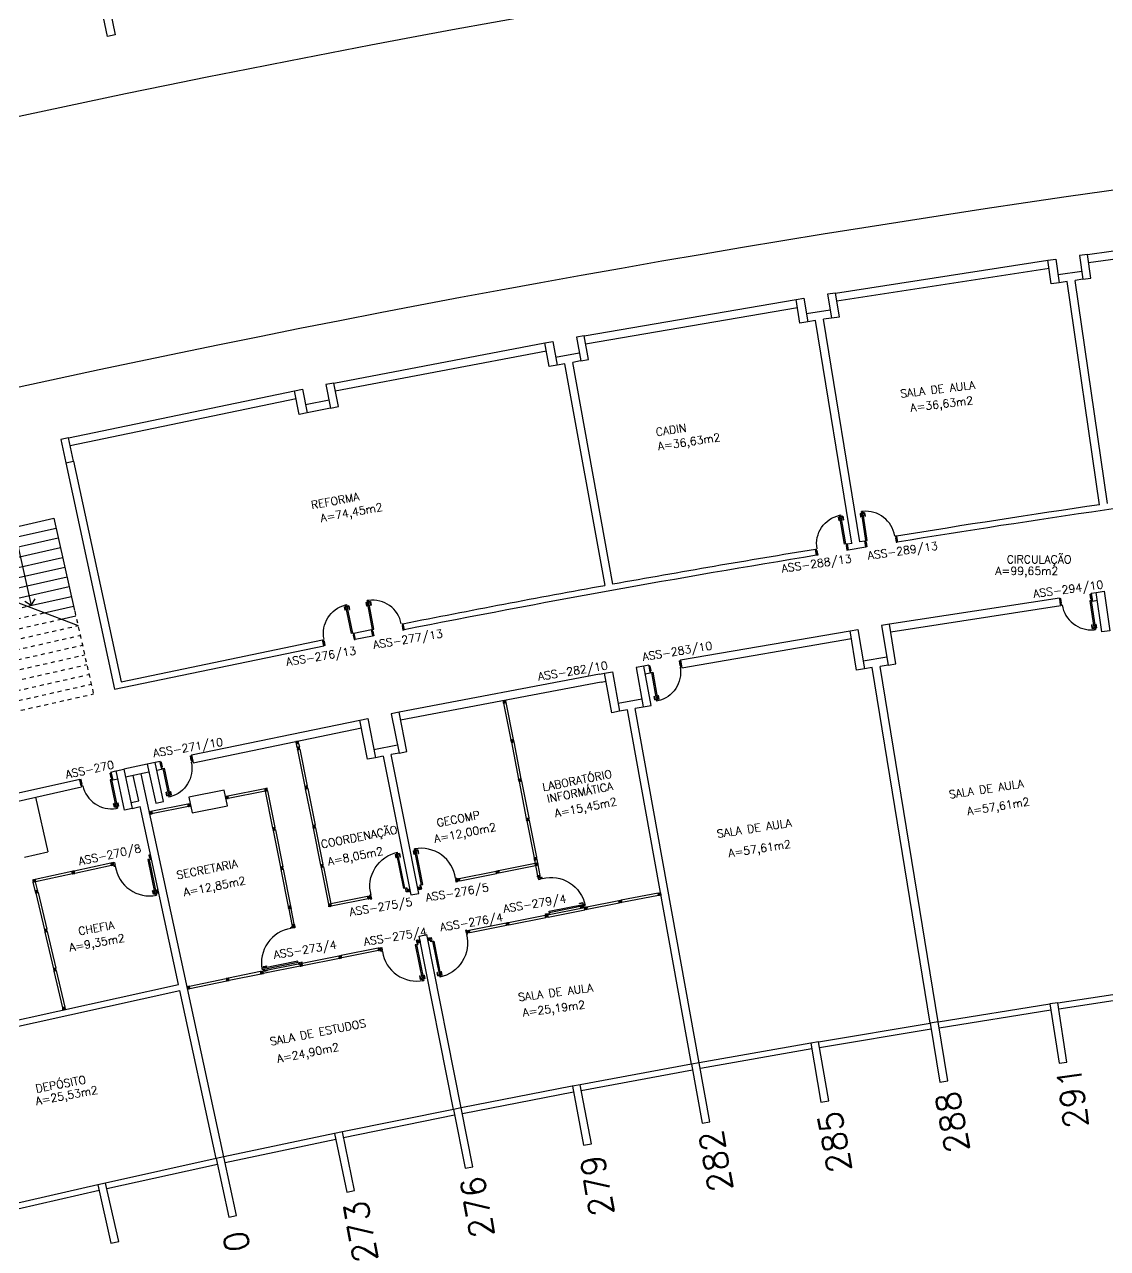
# Model space of a CAD drawing. Extents: x -152 to 150, y 325 to 437.
# Drawn here: x -79.6 to -52.52, y 346.06 to 376.66 of the extents above; entities that cross this region are included whole.
import ezdxf
from ezdxf.enums import TextEntityAlignment as Align

# ---------------------------------------------------------------- set-up
doc = ezdxf.new("R2010")
doc.units = 0
doc.header["$LTSCALE"] = 0.01
doc.header["$MEASUREMENT"] = 0
doc.header["$PDMODE"] = 98
doc.linetypes.add('HIDDEN2', pattern=[0.1875, 0.125, -0.0625])
doc.layers.get('0').update_dxf_attribs({"linetype": 'CONTINUOUS'})
doc.layers.get('DEFPOINTS').update_dxf_attribs({"linetype": 'CONTINUOUS'})
for name, color, linetype in [('ALV', 2, 'CONTINUOUS'), ('AREA', 2, 'CONTINUOUS'), ('BANC', 2, 'CONTINUOUS'), ('CARIMBO', 7, 'CONTINUOUS'), ('DIV', 2, 'CONTINUOUS'), ('ESC', 1, 'CONTINUOUS'), ('ESQ', 1, 'CONTINUOUS'), ('ESTR', 3, 'CONTINUOUS'), ('NOPILAR1', 2, 'CONTINUOUS'), ('PISO', 1, 'CONTINUOUS'), ('TEXTO', 2, 'CONTINUOUS'), ('TEXTO-CENTRO-CUSTO', 2, 'CONTINUOUS'), ('TEXTO-ENDEREÇO', 2, 'CONTINUOUS')]:
    doc.layers.add(name, color=color, linetype=linetype)
doc.styles.add('1', font='romans.shx')
doc.styles.add('NOPILAR', font='simplex.shx', dxfattribs={"height": 0.6})
doc.styles.add('UNB-100', font='simplex.shx', dxfattribs={"height": 3})
doc.styles.add('UNB-100-1', font='simplex.shx', dxfattribs={"height": 0.2})
doc.dimstyles.new('1-600', dxfattribs={"dimtxt": 1.1, "dimasz": 2.5, "dimexe": 2, "dimexo": 4, "dimgap": 0.2, "dimtad": 1, "dimdec": 0, "dimzin": 4, "dimdsep": 46, "dimlunit": 6, "dimtxsty": '1', "dimblk1": 'NONE', "dimblk2": 'NONE', "dimsah": 1, "dimcen": 0, "dimclrd": 2, "dimclre": 2, "dimclrt": 2, "dimadec": 0, "dimazin": 0, "dimtfac": 1, "dimtdec": 0, "dimtmove": 2, "dimatfit": 3, "dimldrblk": 'NONE', "dimfxl": 0, "dimtolj": 1, "dimtzin": 0, "dimarcsym": 0})

# ---------------------------------------------------------------- blocks, each defined once
blk = doc.blocks.new('PILAR-SSC')
for points in [[(0.203, -42.962), (0.203, -44.462), (0.003, -44.462), (0.003, -42.962)], [(0.003, -72.467), (0.003, -73.967), (0.203, -73.967), (0.203, -72.467)]]:
    blk.add_lwpolyline(points, close=True)
blk = doc.blocks.new('ESCASS-SSC')
at = {"layer": 'ESC'}
for p, q in [((-0.6, -1.738), (-0.6, -3.271)), ((-0.5, -1.738), (-0.6, -1.738)), ((-0.5, -1.738), (-0.5, -3.204)), ((-2.66, -1.888), (-2.66, -4.249)), ((-0.6, -1.888), (-2.66, -1.888)), ((-0.6, -2.138), (-2.66, -2.138)), ((-0.4, -1.888), (-0.5, -1.888)), ((-0.4, -2.138), (-0.5, -2.138)), ((-0.4, -1.888), (-0.4, -3.138)), ((-0.6, -2.388), (-2.66, -2.388)), ((-0.4, -2.388), (-0.5, -2.388)), ((-0.6, -2.638), (-2.66, -2.638)), ((-0.4, -2.638), (-0.5, -2.638)), ((-0.6, -2.888), (-2.66, -2.888)), ((-0.4, -2.888), (-0.5, -2.888)), ((-0.4, -3.138), (-2.66, -4.638)), ((-0.6, -3.138), (-2.66, -3.138)), ((-0.4, -3.138), (-0.5, -3.138)), ((-0.777, -3.388), (-2.66, -3.388)), ((-1.153, -3.638), (-2.66, -3.638)), ((-1.53, -3.888), (-2.66, -3.888)), ((-1.907, -4.138), (-2.66, -4.138)), ((-2.283, -4.388), (-2.66, -4.388))]:
    blk.add_line(p, q, dxfattribs=at)
at = {"layer": 'ESC', "linetype": 'HIDDEN2'}
for p, q in [((-0.6, -3.271), (-0.6, -6.538)), ((-0.5, -3.204), (-0.5, -6.538)), ((-0.4, -3.138), (-0.4, -6.388)), ((-0.6, -3.638), (-1.153, -3.638)), ((-0.6, -3.388), (-0.777, -3.388)), ((-0.4, -3.388), (-0.5, -3.388)), ((-0.4, -3.638), (-0.5, -3.638)), ((-0.6, -3.888), (-1.53, -3.888)), ((-0.4, -3.888), (-0.5, -3.888)), ((-2.66, -4.268), (-2.66, -6.388)), ((-0.6, -4.138), (-1.907, -4.138)), ((-0.4, -4.138), (-0.5, -4.138)), ((-0.6, -4.388), (-2.283, -4.388)), ((-0.4, -4.388), (-0.5, -4.388)), ((-0.6, -4.638), (-2.66, -4.638)), ((-0.6, -4.888), (-2.66, -4.888)), ((-0.4, -4.638), (-0.5, -4.638)), ((-0.4, -4.888), (-0.5, -4.888)), ((-0.6, -5.138), (-2.66, -5.138)), ((-0.4, -5.138), (-0.5, -5.138)), ((-0.6, -5.388), (-2.66, -5.388)), ((-0.4, -5.388), (-0.5, -5.388)), ((-0.6, -5.638), (-2.66, -5.638)), ((-0.4, -5.638), (-0.5, -5.638)), ((-0.6, -5.888), (-2.66, -5.888)), ((-0.4, -5.888), (-0.5, -5.888)), ((-0.6, -6.138), (-2.66, -6.138)), ((-0.6, -6.388), (-2.66, -6.388)), ((-0.4, -6.138), (-0.5, -6.138)), ((-0.4, -6.388), (-0.5, -6.388)), ((-0.5, -6.538), (-0.6, -6.538))]:
    blk.add_line(p, q, dxfattribs=at)
blk = doc.blocks.new('ESCASSS-SSC')
at = {"layer": 'ALV', "xscale": -1}
blk.add_blockref('ESCASS-SSC', (0, 0), dxfattribs=at)
blk = doc.blocks.new('PE80-SSC')
at = {"color": 2}
for p, q in [((0.075, 0), (-0.075, 0)), ((-0.075, -0.03), (-0.075, 0)), ((0.075, 0), (0.075, -0.02)), ((0.777, 0.01), (0.687, 0.01)), ((0.687, 0), (0.687, 0.01)), ((0.777, 0.01), (0.777, -0.03)), ((0.04, -0.03), (-0.075, -0.03)), ((0.075, -0.02), (0.04, -0.02)), ((0.04, -0.03), (0.04, -0.02)), ((0.085, -0.03), (0.817, -0.03)), ((0.085, -0.03), (0.085, -0.065)), ((0.085, -0.065), (0.817, -0.065)), ((0.767, 0), (0.687, 0)), ((0.767, -0.095), (0.687, -0.095)), ((0.687, -0.095), (0.687, -0.105)), ((0.777, -0.105), (0.687, -0.105)), ((0.767, 0), (0.767, -0.03)), ((0.767, -0.095), (0.767, -0.065)), ((0.777, -0.105), (0.777, -0.065)), ((0.817, -0.065), (0.817, -0.03)), ((0.04, -0.771), (-0.075, -0.771)), ((-0.075, -0.771), (-0.075, -0.801)), ((0.075, -0.801), (-0.075, -0.801)), ((0.075, -0.802), (-0.075, -0.802)), ((0.04, -0.771), (0.04, -0.781)), ((0.075, -0.781), (0.04, -0.781)), ((0.075, -0.801), (0.075, -0.781))]:
    blk.add_line(p, q, dxfattribs=at)
at = {"color": 1}
blk.add_arc((0.085, -0.03), 0.731, 270, 357.3429, dxfattribs=at)
blk = doc.blocks.new('*D75')
at = {"layer": 'DEFPOINTS', "color": 0}
for p in [(-74.61, 348.352), (-80.522, 347.023), (-74.293, 346.886), (-80.18, 345.563), (-74.849, 340.11)]:
    blk.add_point(p, dxfattribs=at)
at = {"layer": 'TEXTO-CENTRO-CUSTO', "color": 2, "lineweight": -2}
for p, q in [((-73.448, 342.976), (-72.498, 338.578)), ((-79.269, 341.668), (-78.243, 337.285))]:
    blk.add_line(p, q, dxfattribs=at)
blk.add_arc((0.561, 0.528), 347.854, 102.19512, 103.17073, dxfattribs=at)
at = {"layer": 'TEXTO-CENTRO-CUSTO', "color": 2, "insert": (-75.977, 340.627), "char_height": 1.1, "attachment_point": 5, "rotation": 12.6829, "style": '1'}
blk.add_mtext('\\A1;FUB', dxfattribs=at)
blk = doc.blocks.new('_NONE')
at = {"color": 0, "linetype": 'ByBlock'}
blk.add_circle((0, 0), 0.25, dxfattribs=at)
blk = doc.blocks.new('*D76')
at = {"layer": 'DEFPOINTS', "color": 0}
for p in [(-62.786, 349.933), (-62.653, 349.195), (-74.61, 348.352), (-74.293, 346.886), (-65.313, 342.083)]:
    blk.add_point(p, dxfattribs=at)
at = {"layer": 'TEXTO-CENTRO-CUSTO', "color": 2, "lineweight": -2}
for p, q in [((-61.942, 345.258), (-61.141, 340.827)), ((-73.448, 342.976), (-72.497, 338.575))]:
    blk.add_line(p, q, dxfattribs=at)
blk.add_arc((-0.679, 6.267), 341.979, 100.2439, 102.19512, dxfattribs=at)
at = {"layer": 'TEXTO-CENTRO-CUSTO', "color": 2, "insert": (-67.364, 342.447), "char_height": 1.1, "attachment_point": 5, "rotation": 11.2195, "style": '1'}
blk.add_mtext('\\A1;FAV', dxfattribs=at)
blk = doc.blocks.new('*D77')
at = {"layer": 'DEFPOINTS', "color": 0}
for p in [(-80.522, 347.023), (-80.18, 345.563), (-109.695, 338.882), (-109.23, 337.455), (-88.28, 336.855)]:
    blk.add_point(p, dxfattribs=at)
at = {"layer": 'TEXTO-CENTRO-CUSTO', "color": 2, "lineweight": -2}
for p, q in [((-79.269, 341.668), (-78.245, 337.293)), ((-107.991, 333.652), (-106.596, 329.372))]:
    blk.add_line(p, q, dxfattribs=at)
blk.add_arc((0.56, 0.533), 347.857, 103.17073, 108.04877, dxfattribs=at)
at = {"layer": 'TEXTO-CENTRO-CUSTO', "color": 2, "insert": (-93.294, 336.459), "char_height": 1.1, "attachment_point": 5, "rotation": 15.6097, "style": '1'}
blk.add_mtext('\\A1;Biologia', dxfattribs=at)
blk = doc.blocks.new('*D78')
at = {"layer": 'DEFPOINTS', "color": 0}
for p in [(-14.581, 356.043), (-14.517, 354.544), (-62.92, 350.671), (-62.653, 349.195), (-30.067, 347.022)]:
    blk.add_point(p, dxfattribs=at)
at = {"layer": 'TEXTO-CENTRO-CUSTO', "color": 2, "lineweight": -2}
for p, q in [((-14.346, 350.548), (-14.155, 346.058)), ((-61.942, 345.258), (-61.142, 340.835))]:
    blk.add_line(p, q, dxfattribs=at)
blk.add_arc((0.621, -0.848), 349.221, 92.43902, 100.24622, dxfattribs=at)
at = {"layer": 'TEXTO-CENTRO-CUSTO', "color": 2, "insert": (-38.041, 346.98), "char_height": 1.1, "attachment_point": 5, "rotation": 6.3426, "style": '1'}
blk.add_mtext('\\A1;Salas de Aula', dxfattribs=at)
blk = doc.blocks.new('DIVMT-SSC')
for p, q in [((0, 0.005), (0, -0.005)), ((0, -0.005), (0, 0.005)), ((-0.03, -0.03), (-0.03, -0.97)), ((0.006, -0.03), (-0.006, -0.03)), ((-0.005, 0), (0.005, 0)), ((0.005, 0), (-0.005, 0)), ((0.006, -0.02), (0.006, -0.03)), ((0.03, -0.03), (0.03, -0.97)), ((0.03, -0.97), (-0.03, -0.97)), ((-0.006, -0.98), (-0.006, -0.97)), ((-0.006, -0.98), (0.006, -0.98)), ((0.006, -1.001), (-0.006, -1.001)), ((0.005, -0.97), (-0.005, -0.97)), ((0, -0.994), (0, -1.007)), ((0, -1.02), (0, -1.021)), ((0.006, -0.98), (0.006, -0.97))]:
    blk.add_line(p, q)
blk.add_lwpolyline([(0.006, -0.02), (-0.006, -0.02), (0.006, -0.02), (0.006, -0.03), (0.03, -0.03), (0.03, -0.008), (0.02, -0.008), (0.02, 0.008), (0.03, 0.008), (0.03, 0.03), (0.006, 0.03), (0.006, 0.02), (-0.006, 0.02), (-0.006, 0.03), (-0.03, 0.03), (-0.03, 0.008), (-0.02, 0.008), (-0.02, -0.008), (-0.03, -0.008), (-0.03, -0.03), (-0.006, -0.03), (-0.006, -0.02), (-0.006, -0.03)])
blk = doc.blocks.new('A$C73356FFD')
at = {"layer": 'DIV'}
for p, q in [((0.025, 0.03), (0.035, 0.03)), ((0.035, 0.03), (0.025, 0.03)), ((0.03, 0.025), (0.03, 0.035)), ((0.03, 0.035), (0.03, 0.025))]:
    blk.add_line(p, q, dxfattribs=at)
blk.add_lwpolyline([(0.009, 0.036), (0, 0.036), (0, 0.06), (0.022, 0.06), (0.022, 0.05), (0.038, 0.05), (0.038, 0.06), (0.06, 0.06), (0.06, 0.036), (0.05, 0.036), (0.05, 0.024), (0.06, 0.024), (0.06, 0), (0.038, 0), (0.038, 0.01), (0.022, 0.01), (0.022, 0), (0, 0), (0, 0.024), (0.009, 0.024)], close=True, dxfattribs=at)
blk = doc.blocks.new('A$C282A6B1B')
at = {"linetype": 'Continuous'}
blk.add_blockref('A$C73356FFD', (0, 0), dxfattribs=at)
blk = doc.blocks.new('PDV2E-SSC')
at = {"layer": 'DIV'}
for p, q in [((0.034, 0.925), (0.034, 0.835)), ((0.034, 0.925), (0.074, 0.925)), ((0.076, 0.05), (0.076, 0.965)), ((0.106, 0.965), (0.076, 0.965)), ((0.106, 0.05), (0.106, 0.965)), ((0.148, 0.925), (0.108, 0.925)), ((0.148, 0.925), (0.148, 0.835)), ((0.044, 0.835), (0.034, 0.835)), ((0.044, 0.915), (0.044, 0.835)), ((0.044, 0.915), (0.074, 0.915)), ((0.138, 0.915), (0.108, 0.915)), ((0.138, 0.915), (0.138, 0.835)), ((0.138, 0.835), (0.148, 0.835)), ((0.031, 0.05), (0.031, -0.05)), ((0.051, 0.05), (0.031, 0.05)), ((0.051, 0.02), (0.051, 0.05)), ((0.051, 0.02), (0.061, 0.02)), ((0.061, -0.05), (0.061, 0.02)), ((0.076, 0.05), (0.106, 0.05)), ((0.95, 0.02), (0.94, 0.02)), ((0.94, -0.05), (0.94, 0.02)), ((0.95, 0.02), (0.95, 0.05)), ((0.95, 0.05), (0.97, 0.05)), ((0.97, 0.05), (0.97, 0.035)), ((0.97, 0.035), (0.97, -0.035)), ((0.031, -0.05), (0.061, -0.05)), ((0.97, -0.05), (0.94, -0.05)), ((0.97, -0.035), (0.97, -0.05))]:
    blk.add_line(p, q, dxfattribs=at)
at = {"layer": 'DIV', "color": 1}
blk.add_arc((0.076, 0.1), 0.865, 356.6786, 90, dxfattribs=at)

msp = doc.modelspace()

# ---------------------------------------------------------------- linework, layer by layer
msp.add_line((-66.73, 355.334), (-66.73, 355.333))
at = {"layer": 'ALV'}
for p, q in [((-53.019, 370.91), (-47.696, 371.64)), ((-52.99, 370.712), (-47.67, 371.441)), ((-59.318, 369.946), (-54.009, 370.766)), ((-59.288, 369.748), (-53.978, 370.568)), ((-53.159, 370.485), (-53.753, 370.399)), ((-53.527, 370.23), (-53.724, 370.201)), ((-52.714, 364.653), (-53.527, 370.23)), ((-53.13, 370.288), (-53.329, 370.259)), ((-52.516, 364.682), (-53.329, 370.259)), ((-65.6, 368.874), (-60.305, 369.785)), ((-65.566, 368.677), (-60.271, 369.588)), ((-59.451, 369.519), (-60.043, 369.422)), ((-59.419, 369.321), (-59.616, 369.289)), ((-58.709, 363.726), (-59.616, 369.289)), ((-59.814, 369.257), (-60.011, 369.225)), ((-58.906, 363.694), (-59.814, 369.257)), ((-71.862, 367.696), (-66.584, 368.697)), ((-71.825, 367.5), (-66.547, 368.5)), ((-65.726, 368.445), (-66.316, 368.338)), ((-66.084, 368.177), (-66.28, 368.142)), ((-65.081, 362.631), (-66.084, 368.177)), ((-65.69, 368.248), (-65.887, 368.213)), ((-64.884, 362.666), (-65.887, 368.213)), ((-78.496, 366.33), (-72.843, 367.502)), ((-78.453, 366.135), (-72.803, 367.306)), ((-71.981, 367.265), (-72.569, 367.148)), ((-71.942, 367.069), (-72.53, 366.952)), ((-78.564, 365.701), (-77.342, 360.044)), ((-78.369, 365.744), (-77.178, 360.231)), ((-57.771, 363.719), (-57.794, 363.868)), ((-59.793, 363.389), (-59.818, 363.537)), ((-59.027, 363.673), (-58.904, 363.694)), ((-59.004, 363.525), (-59.027, 363.673)), ((-59.004, 363.525), (-58.563, 363.601)), ((-58.587, 363.745), (-58.711, 363.726)), ((-58.562, 363.597), (-58.587, 363.745)), ((-53.715, 362.322), (-57.966, 361.665)), ((-53.715, 362.322), (-53.684, 362.124)), ((-52.925, 362.444), (-52.798, 362.464)), ((-52.925, 362.444), (-52.891, 362.247)), ((-52.891, 362.247), (-52.767, 362.266)), ((-53.684, 362.124), (-57.936, 361.468)), ((-70.921, 361.524), (-71.358, 361.437)), ((-71.33, 361.29), (-71.358, 361.437)), ((-71.33, 361.29), (-70.891, 361.381)), ((-70.89, 361.377), (-70.921, 361.524)), ((-63.194, 360.775), (-58.955, 361.504)), ((-77.342, 360.044), (-72.113, 361.127)), ((-77.178, 360.231), (-72.144, 361.274)), ((-72.113, 361.127), (-72.144, 361.274)), ((-63.16, 360.578), (-58.921, 361.307)), ((-63.194, 360.775), (-63.16, 360.578)), ((-58.035, 360.844), (-58.628, 360.747)), ((-65.217, 360.416), (-70.229, 359.467)), ((-65.217, 360.416), (-65.091, 360.44)), ((-63.982, 360.64), (-64.109, 360.618)), ((-63.951, 360.442), (-64.075, 360.421)), ((-63.982, 360.64), (-63.951, 360.442)), ((-58.398, 360.582), (-58.595, 360.55)), ((-56.949, 351.699), (-58.398, 360.582)), ((-58.003, 360.646), (-58.201, 360.614)), ((-56.751, 351.731), (-58.201, 360.614)), ((-65.18, 360.22), (-70.192, 359.27)), ((-65.177, 360.221), (-65.054, 360.244)), ((-64.162, 359.795), (-64.753, 359.689)), ((-64.52, 359.527), (-64.717, 359.492)), ((-62.92, 350.671), (-64.52, 359.527)), ((-64.127, 359.598), (-64.324, 359.563)), ((-62.723, 350.706), (-64.324, 359.563)), ((-75.423, 358.399), (-71.211, 359.272)), ((-75.382, 358.203), (-71.17, 359.076)), ((-70.27, 358.643), (-70.859, 358.526)), ((-75.423, 358.399), (-75.382, 358.203)), ((-70.624, 358.369), (-70.82, 358.33)), ((-70.232, 358.447), (-70.428, 358.408)), ((-77.434, 357.971), (-77.309, 357.999)), ((-77.434, 357.971), (-77.387, 357.777)), ((-76.526, 358.169), (-77.114, 358.042)), ((-76.485, 357.973), (-77.071, 357.846)), ((-76.206, 358.237), (-76.332, 358.211)), ((-76.168, 358.04), (-76.291, 358.015)), ((-76.206, 358.237), (-76.168, 358.04)), ((-82.41, 356.852), (-78.214, 357.796)), ((-78.214, 357.796), (-78.17, 357.601)), ((-77.387, 357.777), (-77.265, 357.804)), ((-76.738, 357.253), (-76.876, 357.889)), ((-74.61, 348.352), (-76.68, 357.931)), ((-82.365, 356.657), (-78.17, 357.601)), ((-76.933, 357.211), (-76.738, 357.253)), ((-76.902, 357.064), (-76.707, 357.107)), ((-75.746, 352.659), (-76.707, 357.107)), ((-79.312, 354.945), (-79.377, 355.216)), ((-79.254, 354.958), (-79.319, 355.23)), ((-68.873, 349.541), (-69.732, 353.87)), ((-68.677, 349.58), (-69.535, 353.909)), ((-80.688, 351.569), (-75.746, 352.659)), ((-80.651, 351.424), (-75.714, 352.513)), ((-74.806, 348.31), (-75.714, 352.513)), ((-53.759, 352.206), (-50.961, 352.626)), ((-53.737, 352.057), (-50.939, 352.477)), ((-56.752, 351.731), (-53.957, 352.175)), ((-56.728, 351.583), (-53.934, 352.027)), ((-59.74, 351.232), (-56.949, 351.699)), ((-59.715, 351.084), (-56.924, 351.551)), ((-59.936, 351.198), (-62.723, 350.706)), ((-59.91, 351.05), (-62.697, 350.559)), ((-62.92, 350.671), (-65.702, 350.156)), ((-62.893, 350.523), (-65.675, 350.008)), ((-65.899, 350.118), (-68.677, 349.58)), ((-65.87, 349.971), (-68.648, 349.432)), ((-68.873, 349.541), (-71.646, 348.978)), ((-68.843, 349.394), (-71.616, 348.831)), ((-71.842, 348.938), (-74.61, 348.352)), ((-71.811, 348.791), (-74.579, 348.205)), ((-71.646, 348.978), (-71.842, 348.938)), ((-74.806, 348.31), (-77.569, 347.7)), ((-74.773, 348.163), (-77.537, 347.554)), ((-77.764, 347.656), (-80.522, 347.023)), ((-77.731, 347.51), (-80.488, 346.877))]:
    msp.add_line(p, q, dxfattribs=at)
for points in [[(-70.624, 358.369), (-69.936, 354.9), (-69.74, 354.939), (-70.428, 358.408)], [(-69.732, 353.87), (-69.535, 353.909)]]:
    msp.add_lwpolyline(points, dxfattribs=at)
for centre, radius, start, end in [((-8.212, 60.024), 307.713, 97.31713, 99.26831), ((-8.212, 60.024), 307.863, 98.31132, 99.26831), ((-10.233, 59.692), 307.864, 99.26832, 100.2253), ((-10.233, 59.692), 307.715, 99.26832, 101.2195), ((-10.233, 59.692), 307.864, 100.26252, 101.2195)]:
    msp.add_arc(centre, radius, start, end, dxfattribs=at)
at = {"layer": 'BANC'}
for p in [(-79.319, 357.342), (-79.597, 355.845)]:
    msp.add_line(p, (-79.012, 355.976), dxfattribs=at)
at = {"layer": 'DIV'}
for p, q in [((-72.791, 358.74), (-72.813, 358.736)), ((-72.808, 358.712), (-72.813, 358.736)), ((-72.813, 358.736), (-72.8, 358.677)), ((-72.799, 358.714), (-72.808, 358.712)), ((-72.799, 358.714), (-72.808, 358.712)), ((-72.796, 358.702), (-72.805, 358.7)), ((-72.796, 358.702), (-72.805, 358.7)), ((-72.805, 358.7), (-72.8, 358.677)), ((-72.779, 358.681), (-72.8, 358.677)), ((-72.796, 358.702), (-72.799, 358.714)), ((-72.796, 358.702), (-72.799, 358.714)), ((-72.791, 358.74), (-72.789, 358.73)), ((-72.774, 358.734), (-72.789, 358.73)), ((-72.772, 358.713), (-72.782, 358.711)), ((-72.772, 358.713), (-72.782, 358.711)), ((-72.765, 358.694), (-72.781, 358.691)), ((-72.779, 358.681), (-72.781, 358.691)), ((-72.776, 358.707), (-72.778, 358.717)), ((-72.776, 358.707), (-72.778, 358.717)), ((-72.776, 358.743), (-72.754, 358.748)), ((-72.776, 358.743), (-72.774, 358.734)), ((-72.763, 358.685), (-72.765, 358.694)), ((-72.763, 358.685), (-72.742, 358.689)), ((-72.76, 358.722), (-72.749, 358.724)), ((-72.758, 358.71), (-72.76, 358.722)), ((-72.758, 358.71), (-72.747, 358.713)), ((-72.754, 358.748), (-72.749, 358.724)), ((-72.742, 358.689), (-72.747, 358.713)), ((-74.549, 357.364), (-74.571, 357.36)), ((-74.571, 357.36), (-74.566, 357.336)), ((-74.549, 357.364), (-74.547, 357.354)), ((-74.547, 357.354), (-74.531, 357.357)), ((-74.533, 357.367), (-74.512, 357.371)), ((-74.533, 357.367), (-74.531, 357.357)), ((-74.507, 357.348), (-74.512, 357.371)), ((-74.512, 357.371), (-74.5, 357.313)), ((-75.489, 357.172), (-75.511, 357.168)), ((-75.511, 357.168), (-75.506, 357.145)), ((-75.495, 357.147), (-75.506, 357.145)), ((-75.493, 357.135), (-75.504, 357.133)), ((-75.499, 357.109), (-75.504, 357.133)), ((-75.478, 357.113), (-75.499, 357.109)), ((-75.493, 357.135), (-75.495, 357.147)), ((-75.489, 357.172), (-75.488, 357.163)), ((-75.488, 357.163), (-75.472, 357.166)), ((-75.481, 357.143), (-75.471, 357.145)), ((-75.481, 357.143), (-75.471, 357.145)), ((-75.48, 357.123), (-75.464, 357.126)), ((-75.478, 357.113), (-75.48, 357.123)), ((-75.475, 357.139), (-75.477, 357.149)), ((-75.475, 357.139), (-75.477, 357.149)), ((-75.474, 357.175), (-75.452, 357.18)), ((-75.474, 357.175), (-75.472, 357.166)), ((-75.462, 357.117), (-75.464, 357.126)), ((-75.462, 357.117), (-75.441, 357.121)), ((-75.457, 357.154), (-75.448, 357.156)), ((-75.457, 357.154), (-75.448, 357.156)), ((-75.455, 357.143), (-75.457, 357.154)), ((-75.455, 357.143), (-75.457, 357.154)), ((-75.455, 357.143), (-75.445, 357.144)), ((-75.455, 357.143), (-75.445, 357.144)), ((-75.448, 357.156), (-75.452, 357.18)), ((-75.452, 357.18), (-75.441, 357.121)), ((-75.445, 357.144), (-75.441, 357.121)), ((-74.555, 357.339), (-74.566, 357.336)), ((-74.552, 357.327), (-74.564, 357.325)), ((-74.559, 357.301), (-74.564, 357.325)), ((-74.537, 357.305), (-74.559, 357.301)), ((-74.552, 357.327), (-74.555, 357.339)), ((-74.54, 357.335), (-74.53, 357.337)), ((-74.54, 357.335), (-74.53, 357.337)), ((-74.539, 357.315), (-74.524, 357.318)), ((-74.537, 357.305), (-74.539, 357.315)), ((-74.534, 357.331), (-74.536, 357.341)), ((-74.534, 357.331), (-74.536, 357.341)), ((-74.522, 357.308), (-74.524, 357.318)), ((-74.522, 357.308), (-74.5, 357.313)), ((-74.516, 357.346), (-74.507, 357.348)), ((-74.516, 357.346), (-74.507, 357.348)), ((-74.514, 357.334), (-74.516, 357.346)), ((-74.514, 357.334), (-74.516, 357.346)), ((-74.514, 357.334), (-74.505, 357.336)), ((-74.514, 357.334), (-74.505, 357.336)), ((-74.505, 357.336), (-74.5, 357.313)), ((-76.453, 356.982), (-76.474, 356.977)), ((-76.474, 356.977), (-76.47, 356.954)), ((-76.458, 356.956), (-76.47, 356.954)), ((-76.456, 356.944), (-76.467, 356.942)), ((-76.463, 356.919), (-76.467, 356.942)), ((-76.441, 356.923), (-76.463, 356.919)), ((-76.456, 356.944), (-76.458, 356.956)), ((-76.453, 356.982), (-76.451, 356.972)), ((-76.451, 356.972), (-76.435, 356.975)), ((-76.444, 356.953), (-76.434, 356.955)), ((-76.444, 356.953), (-76.434, 356.955)), ((-76.443, 356.933), (-76.427, 356.936)), ((-76.441, 356.923), (-76.443, 356.933)), ((-76.438, 356.949), (-76.44, 356.959)), ((-76.438, 356.949), (-76.44, 356.959)), ((-76.437, 356.985), (-76.415, 356.989)), ((-76.437, 356.985), (-76.435, 356.975)), ((-76.425, 356.926), (-76.427, 356.936)), ((-76.425, 356.926), (-76.404, 356.93)), ((-76.42, 356.964), (-76.411, 356.966)), ((-76.42, 356.964), (-76.411, 356.966)), ((-76.418, 356.952), (-76.42, 356.964)), ((-76.418, 356.952), (-76.42, 356.964)), ((-76.418, 356.952), (-76.408, 356.954)), ((-76.418, 356.952), (-76.408, 356.954)), ((-76.411, 356.966), (-76.415, 356.989)), ((-76.415, 356.989), (-76.404, 356.93)), ((-76.408, 356.954), (-76.404, 356.93)), ((-67.745, 355.51), (-66.828, 355.692)), ((-67.733, 355.451), (-66.817, 355.633)), ((-66.844, 355.772), (-66.769, 355.377)), ((-66.817, 355.633), (-66.828, 355.692)), ((-66.815, 355.809), (-66.825, 355.807)), ((-66.825, 355.807), (-66.815, 355.809)), ((-66.814, 355.67), (-66.824, 355.668)), ((-66.821, 355.657), (-66.823, 355.667)), ((-66.822, 355.786), (-66.82, 355.777)), ((-66.821, 355.813), (-66.819, 355.803)), ((-66.819, 355.803), (-66.821, 355.813)), ((-66.812, 355.658), (-66.821, 355.657)), ((-66.82, 355.777), (-66.808, 355.779)), ((-66.814, 355.67), (-66.812, 355.658)), ((-66.793, 355.668), (-66.803, 355.666)), ((-66.803, 355.666), (-66.793, 355.668)), ((-66.799, 355.672), (-66.797, 355.662)), ((-66.797, 355.662), (-66.799, 355.672)), ((-66.799, 355.667), (-66.786, 355.67)), ((-66.791, 355.662), (-66.794, 355.674)), ((-66.785, 355.784), (-66.71, 355.388)), ((-79.369, 355.279), (-79.391, 355.275)), ((-79.391, 355.275), (-79.385, 355.251)), ((-79.374, 355.254), (-79.385, 355.251)), ((-79.371, 355.242), (-79.383, 355.239)), ((-79.377, 355.216), (-79.383, 355.239)), ((-79.356, 355.221), (-79.377, 355.216)), ((-79.371, 355.242), (-79.374, 355.254)), ((-79.369, 355.279), (-79.367, 355.27)), ((-79.367, 355.27), (-79.351, 355.273)), ((-79.36, 355.251), (-79.35, 355.253)), ((-79.36, 355.251), (-79.35, 355.253)), ((-79.358, 355.231), (-79.342, 355.234)), ((-79.356, 355.221), (-79.358, 355.231)), ((-79.354, 355.247), (-79.356, 355.257)), ((-79.354, 355.247), (-79.356, 355.257)), ((-79.354, 355.283), (-79.332, 355.288)), ((-79.354, 355.283), (-79.351, 355.273)), ((-79.34, 355.225), (-79.342, 355.234)), ((-79.34, 355.225), (-79.319, 355.23)), ((-79.336, 355.263), (-79.327, 355.265)), ((-79.336, 355.263), (-79.327, 355.265)), ((-79.333, 355.251), (-79.336, 355.263)), ((-79.333, 355.251), (-79.336, 355.263)), ((-79.333, 355.251), (-79.324, 355.253)), ((-79.333, 355.251), (-79.324, 355.253)), ((-79.327, 355.265), (-79.332, 355.288)), ((-79.332, 355.288), (-79.319, 355.23)), ((-79.324, 355.253), (-79.319, 355.23)), ((-67.774, 355.473), (-67.764, 355.475)), ((-67.764, 355.475), (-67.774, 355.473)), ((-67.77, 355.479), (-67.768, 355.469)), ((-67.768, 355.469), (-67.77, 355.479)), ((-67.747, 355.472), (-67.738, 355.474)), ((-67.738, 355.474), (-67.74, 355.486)), ((-66.769, 355.377), (-66.71, 355.388)), ((-66.745, 355.381), (-66.769, 355.376)), ((-66.765, 355.354), (-66.769, 355.376)), ((-66.765, 355.354), (-66.755, 355.356)), ((-66.762, 355.339), (-66.752, 355.341)), ((-66.762, 355.339), (-66.757, 355.317)), ((-66.757, 355.317), (-66.698, 355.329)), ((-66.757, 355.317), (-66.734, 355.322)), ((-66.752, 355.341), (-66.755, 355.356)), ((-66.745, 355.381), (-66.735, 355.383)), ((-66.744, 355.371), (-66.745, 355.381)), ((-66.744, 355.372), (-66.745, 355.381)), ((-66.744, 355.371), (-66.732, 355.374)), ((-66.732, 355.374), (-66.744, 355.372)), ((-66.74, 355.351), (-66.728, 355.353)), ((-66.739, 355.351), (-66.729, 355.353)), ((-66.729, 355.353), (-66.739, 355.351)), ((-66.736, 355.331), (-66.724, 355.333)), ((-66.724, 355.333), (-66.736, 355.331)), ((-66.736, 355.331), (-66.734, 355.322)), ((-66.736, 355.331), (-66.734, 355.322)), ((-66.735, 355.359), (-66.732, 355.346)), ((-66.733, 355.347), (-66.735, 355.357)), ((-66.735, 355.357), (-66.733, 355.347)), ((-66.734, 355.383), (-66.71, 355.388)), ((-66.732, 355.374), (-66.734, 355.383)), ((-66.732, 355.374), (-66.734, 355.383)), ((-66.733, 355.322), (-66.723, 355.324)), ((-66.724, 355.333), (-66.722, 355.324)), ((-66.724, 355.333), (-66.722, 355.324)), ((-66.698, 355.329), (-66.722, 355.324)), ((-66.698, 355.329), (-66.719, 355.325)), ((-66.719, 355.325), (-66.701, 355.328)), ((-66.706, 355.366), (-66.716, 355.364)), ((-66.713, 355.348), (-66.716, 355.364)), ((-66.703, 355.35), (-66.713, 355.348)), ((-66.706, 355.366), (-66.71, 355.388)), ((-66.703, 355.35), (-66.698, 355.329)), ((-70.01, 355.04), (-70.032, 355.036)), ((-70.032, 355.036), (-70.027, 355.012)), ((-70.016, 355.014), (-70.027, 355.012)), ((-70.013, 355.003), (-70.025, 355)), ((-70.02, 354.977), (-70.025, 355)), ((-69.998, 354.981), (-70.02, 354.977)), ((-70.016, 355.014), (-70.013, 355.003)), ((-70.01, 355.04), (-70.008, 355.03)), ((-70.008, 355.03), (-69.993, 355.034)), ((-70.001, 355.011), (-69.991, 355.013)), ((-70.001, 355.011), (-69.991, 355.013)), ((-70, 354.991), (-69.985, 354.994)), ((-69.998, 354.981), (-70, 354.991)), ((-69.997, 355.017), (-69.995, 355.007)), ((-69.997, 355.017), (-69.995, 355.007)), ((-69.995, 355.043), (-69.973, 355.048)), ((-69.995, 355.043), (-69.993, 355.034)), ((-69.982, 354.985), (-69.985, 354.994)), ((-69.982, 354.985), (-69.961, 354.989)), ((-69.978, 355.023), (-69.968, 355.024)), ((-69.978, 355.023), (-69.968, 355.024)), ((-69.978, 355.023), (-69.975, 355.011)), ((-69.978, 355.023), (-69.975, 355.011)), ((-69.975, 355.011), (-69.966, 355.013)), ((-69.975, 355.011), (-69.966, 355.013)), ((-69.968, 355.024), (-69.973, 355.048)), ((-69.961, 354.989), (-69.973, 355.048)), ((-69.966, 355.013), (-69.961, 354.989)), ((-69.74, 355.094), (-69.762, 355.09)), ((-69.757, 355.066), (-69.762, 355.09)), ((-69.751, 355.031), (-69.762, 355.09)), ((-69.748, 355.068), (-69.757, 355.066)), ((-69.748, 355.068), (-69.757, 355.066)), ((-69.746, 355.056), (-69.755, 355.055)), ((-69.746, 355.056), (-69.755, 355.055)), ((-69.755, 355.055), (-69.751, 355.031)), ((-69.729, 355.035), (-69.751, 355.031)), ((-69.748, 355.068), (-69.746, 355.056)), ((-69.748, 355.068), (-69.746, 355.056)), ((-69.74, 355.094), (-69.738, 355.084)), ((-69.722, 355.087), (-69.738, 355.084)), ((-69.722, 355.067), (-69.732, 355.065)), ((-69.722, 355.067), (-69.732, 355.065)), ((-69.715, 355.048), (-69.731, 355.045)), ((-69.729, 355.035), (-69.731, 355.045)), ((-69.728, 355.071), (-69.726, 355.061)), ((-69.728, 355.071), (-69.726, 355.061)), ((-69.724, 355.097), (-69.703, 355.101)), ((-69.724, 355.097), (-69.722, 355.087)), ((-69.713, 355.038), (-69.715, 355.048)), ((-69.713, 355.038), (-69.692, 355.042)), ((-69.71, 355.075), (-69.698, 355.077)), ((-69.71, 355.075), (-69.707, 355.063)), ((-69.707, 355.063), (-69.696, 355.066)), ((-69.703, 355.101), (-69.698, 355.077)), ((-69.692, 355.042), (-69.696, 355.066)), ((-63.753, 354.944), (-64.678, 354.77)), ((-72.98, 354.616), (-73.002, 354.612)), ((-73.002, 354.612), (-72.997, 354.588)), ((-72.98, 354.616), (-72.978, 354.606)), ((-72.978, 354.606), (-72.962, 354.609)), ((-72.964, 354.619), (-72.943, 354.623)), ((-72.964, 354.619), (-72.962, 354.609)), ((-72.938, 354.6), (-72.943, 354.623)), ((-72.943, 354.623), (-72.931, 354.564)), ((-71.976, 354.67), (-71.997, 354.666)), ((-71.997, 354.666), (-71.993, 354.643)), ((-71.981, 354.645), (-71.993, 354.643)), ((-71.979, 354.633), (-71.99, 354.631)), ((-71.986, 354.607), (-71.99, 354.631)), ((-71.964, 354.612), (-71.986, 354.607)), ((-71.979, 354.633), (-71.981, 354.645)), ((-71.976, 354.67), (-71.974, 354.661)), ((-71.974, 354.661), (-71.958, 354.664)), ((-71.967, 354.642), (-71.957, 354.644)), ((-71.967, 354.642), (-71.957, 354.644)), ((-71.966, 354.621), (-71.95, 354.624)), ((-71.964, 354.612), (-71.966, 354.621)), ((-71.961, 354.638), (-71.963, 354.648)), ((-71.961, 354.638), (-71.963, 354.648)), ((-71.96, 354.674), (-71.939, 354.678)), ((-71.96, 354.674), (-71.958, 354.664)), ((-71.948, 354.615), (-71.95, 354.624)), ((-71.948, 354.615), (-71.927, 354.619)), ((-71.943, 354.652), (-71.934, 354.654)), ((-71.943, 354.652), (-71.934, 354.654)), ((-71.941, 354.641), (-71.943, 354.652)), ((-71.941, 354.641), (-71.943, 354.652)), ((-71.941, 354.641), (-71.932, 354.642)), ((-71.941, 354.641), (-71.932, 354.642)), ((-71.934, 354.654), (-71.939, 354.678)), ((-71.939, 354.678), (-71.927, 354.619)), ((-71.932, 354.642), (-71.927, 354.619)), ((-65.555, 354.598), (-65.534, 354.602)), ((-65.534, 354.602), (-64.735, 354.759)), ((-65.534, 354.602), (-65.53, 354.578)), ((-65.523, 354.543), (-65.534, 354.602)), ((-65.534, 354.602), (-65.53, 354.581)), ((-65.523, 354.543), (-64.724, 354.7)), ((-64.724, 354.7), (-64.735, 354.759)), ((-64.721, 354.737), (-64.731, 354.735)), ((-64.729, 354.724), (-64.73, 354.734)), ((-64.719, 354.725), (-64.729, 354.723)), ((-64.721, 354.737), (-64.719, 354.725)), ((-64.706, 354.733), (-64.693, 354.736)), ((-64.698, 354.728), (-64.701, 354.741)), ((-64.681, 354.738), (-64.68, 354.738)), ((-63.74, 354.886), (-64.664, 354.712)), ((-72.986, 354.59), (-72.997, 354.588)), ((-72.983, 354.579), (-72.995, 354.576)), ((-72.99, 354.553), (-72.995, 354.576)), ((-72.968, 354.557), (-72.99, 354.553)), ((-72.983, 354.579), (-72.986, 354.59)), ((-72.971, 354.587), (-72.961, 354.589)), ((-72.971, 354.587), (-72.961, 354.589)), ((-72.97, 354.567), (-72.955, 354.57)), ((-72.968, 354.557), (-72.97, 354.567)), ((-72.965, 354.583), (-72.967, 354.593)), ((-72.965, 354.583), (-72.967, 354.593)), ((-72.953, 354.56), (-72.955, 354.57)), ((-72.953, 354.56), (-72.931, 354.564)), ((-72.947, 354.598), (-72.938, 354.6)), ((-72.947, 354.598), (-72.938, 354.6)), ((-72.945, 354.586), (-72.947, 354.598)), ((-72.945, 354.586), (-72.947, 354.598)), ((-72.945, 354.586), (-72.936, 354.588)), ((-72.945, 354.586), (-72.936, 354.588)), ((-72.936, 354.588), (-72.931, 354.564)), ((-65.571, 354.595), (-65.593, 354.591)), ((-65.589, 354.568), (-65.593, 354.591)), ((-65.579, 354.569), (-65.589, 354.568)), ((-65.577, 354.558), (-65.586, 354.556)), ((-65.586, 354.556), (-65.582, 354.532)), ((-65.561, 354.536), (-65.582, 354.532)), ((-65.577, 354.558), (-65.579, 354.569)), ((-65.571, 354.595), (-65.569, 354.585)), ((-65.554, 354.588), (-65.569, 354.585)), ((-65.553, 354.568), (-65.563, 354.566)), ((-65.563, 354.566), (-65.553, 354.568)), ((-65.547, 354.549), (-65.562, 354.546)), ((-65.561, 354.536), (-65.562, 354.546)), ((-65.557, 354.562), (-65.559, 354.572)), ((-65.559, 354.572), (-65.557, 354.562)), ((-65.555, 354.598), (-65.554, 354.588)), ((-65.545, 354.539), (-65.547, 354.549)), ((-65.545, 354.539), (-65.523, 354.543)), ((-65.539, 354.577), (-65.53, 354.578)), ((-65.539, 354.577), (-65.53, 354.578)), ((-65.537, 354.565), (-65.539, 354.577)), ((-65.539, 354.577), (-65.537, 354.565)), ((-65.537, 354.565), (-65.527, 354.567)), ((-65.537, 354.565), (-65.527, 354.567)), ((-65.53, 354.581), (-65.533, 354.599)), ((-65.528, 354.568), (-65.529, 354.577)), ((-65.523, 354.543), (-65.527, 354.567)), ((-72.887, 354.162), (-72.909, 354.158)), ((-72.909, 354.158), (-72.904, 354.135)), ((-72.893, 354.137), (-72.904, 354.135)), ((-72.89, 354.125), (-72.902, 354.123)), ((-72.897, 354.099), (-72.902, 354.123)), ((-72.875, 354.104), (-72.897, 354.099)), ((-72.89, 354.125), (-72.893, 354.137)), ((-72.887, 354.162), (-72.885, 354.153)), ((-72.885, 354.153), (-72.869, 354.156)), ((-72.878, 354.134), (-72.868, 354.136)), ((-72.878, 354.134), (-72.868, 354.136)), ((-72.877, 354.113), (-72.862, 354.116)), ((-72.875, 354.104), (-72.877, 354.113)), ((-72.872, 354.13), (-72.874, 354.14)), ((-72.872, 354.13), (-72.874, 354.14)), ((-72.871, 354.166), (-72.85, 354.17)), ((-72.871, 354.166), (-72.869, 354.156)), ((-72.86, 354.107), (-72.862, 354.116)), ((-72.86, 354.107), (-72.838, 354.111)), ((-72.854, 354.144), (-72.845, 354.146)), ((-72.854, 354.144), (-72.845, 354.146)), ((-72.852, 354.133), (-72.854, 354.144)), ((-72.852, 354.133), (-72.854, 354.144)), ((-72.852, 354.133), (-72.843, 354.134)), ((-72.852, 354.133), (-72.843, 354.134)), ((-72.845, 354.146), (-72.85, 354.17)), ((-72.85, 354.17), (-72.838, 354.111)), ((-72.843, 354.134), (-72.838, 354.111)), ((-69.751, 353.771), (-69.773, 353.766)), ((-69.773, 353.766), (-69.768, 353.743)), ((-69.757, 353.745), (-69.768, 353.743)), ((-69.755, 353.733), (-69.766, 353.731)), ((-69.761, 353.708), (-69.766, 353.731)), ((-69.74, 353.712), (-69.761, 353.708)), ((-69.755, 353.733), (-69.757, 353.745)), ((-69.751, 353.771), (-69.749, 353.761)), ((-69.749, 353.761), (-69.734, 353.764)), ((-69.743, 353.742), (-69.733, 353.744)), ((-69.743, 353.742), (-69.733, 353.744)), ((-69.742, 353.722), (-69.726, 353.725)), ((-69.74, 353.712), (-69.742, 353.722)), ((-69.737, 353.738), (-69.739, 353.748)), ((-69.737, 353.738), (-69.739, 353.748)), ((-69.736, 353.774), (-69.714, 353.778)), ((-69.736, 353.774), (-69.734, 353.764)), ((-69.724, 353.715), (-69.726, 353.725)), ((-69.724, 353.715), (-69.702, 353.719)), ((-69.719, 353.753), (-69.709, 353.755)), ((-69.719, 353.753), (-69.709, 353.755)), ((-69.716, 353.741), (-69.719, 353.753)), ((-69.716, 353.741), (-69.719, 353.753)), ((-69.716, 353.741), (-69.707, 353.743)), ((-69.716, 353.741), (-69.707, 353.743)), ((-69.709, 353.755), (-69.714, 353.778)), ((-69.714, 353.778), (-69.702, 353.719)), ((-69.707, 353.743), (-69.702, 353.719)), ((-69.496, 353.823), (-69.518, 353.818)), ((-69.513, 353.795), (-69.518, 353.818)), ((-69.518, 353.818), (-69.506, 353.759)), ((-69.504, 353.797), (-69.513, 353.795)), ((-69.504, 353.797), (-69.513, 353.795)), ((-69.501, 353.785), (-69.511, 353.783)), ((-69.501, 353.785), (-69.511, 353.783)), ((-69.511, 353.783), (-69.506, 353.759)), ((-69.484, 353.764), (-69.506, 353.759)), ((-69.501, 353.785), (-69.504, 353.797)), ((-69.501, 353.785), (-69.504, 353.797)), ((-69.496, 353.823), (-69.494, 353.813)), ((-69.479, 353.816), (-69.494, 353.813)), ((-69.478, 353.796), (-69.488, 353.794)), ((-69.478, 353.796), (-69.488, 353.794)), ((-69.471, 353.777), (-69.486, 353.774)), ((-69.484, 353.764), (-69.486, 353.774)), ((-69.481, 353.79), (-69.484, 353.8)), ((-69.481, 353.79), (-69.484, 353.8)), ((-69.481, 353.826), (-69.459, 353.83)), ((-69.481, 353.826), (-69.479, 353.816)), ((-69.469, 353.767), (-69.471, 353.777)), ((-69.469, 353.767), (-69.447, 353.772)), ((-69.466, 353.805), (-69.454, 353.807)), ((-69.463, 353.793), (-69.466, 353.805)), ((-69.463, 353.793), (-69.452, 353.795)), ((-69.459, 353.83), (-69.454, 353.807)), ((-69.447, 353.772), (-69.452, 353.795)), ((-75.472, 352.62), (-74.552, 352.811)), ((-74.535, 352.783), (-74.537, 352.783)), ((-74.51, 352.789), (-74.523, 352.786)), ((-74.516, 352.781), (-74.518, 352.793)), ((-74.498, 352.798), (-74.488, 352.8)), ((-74.498, 352.798), (-74.495, 352.786)), ((-74.495, 352.786), (-74.486, 352.788)), ((-73.695, 352.983), (-74.493, 352.823)), ((-74.481, 352.764), (-74.493, 352.823)), ((-74.486, 352.789), (-74.488, 352.799)), ((-73.682, 352.924), (-74.481, 352.764)), ((-73.674, 352.988), (-73.695, 352.983)), ((-73.695, 352.983), (-73.69, 352.96)), ((-73.682, 352.924), (-73.695, 352.983)), ((-73.695, 352.983), (-73.691, 352.963)), ((-73.691, 352.963), (-73.694, 352.98)), ((-73.681, 352.962), (-73.69, 352.96)), ((-73.681, 352.962), (-73.69, 352.96)), ((-73.688, 352.949), (-73.69, 352.959)), ((-73.678, 352.95), (-73.687, 352.948)), ((-73.678, 352.95), (-73.687, 352.948)), ((-73.682, 352.924), (-73.687, 352.948)), ((-73.661, 352.929), (-73.682, 352.924)), ((-73.678, 352.95), (-73.681, 352.962)), ((-73.681, 352.962), (-73.678, 352.95)), ((-73.674, 352.988), (-73.671, 352.978)), ((-73.671, 352.978), (-73.656, 352.981)), ((-73.664, 352.959), (-73.654, 352.961)), ((-73.654, 352.961), (-73.664, 352.959)), ((-73.663, 352.939), (-73.647, 352.942)), ((-73.661, 352.929), (-73.663, 352.939)), ((-73.658, 352.955), (-73.66, 352.965)), ((-73.66, 352.965), (-73.658, 352.955)), ((-73.658, 352.991), (-73.636, 352.996)), ((-73.658, 352.991), (-73.656, 352.981)), ((-73.645, 352.933), (-73.647, 352.942)), ((-73.645, 352.933), (-73.624, 352.937)), ((-73.641, 352.97), (-73.631, 352.972)), ((-73.638, 352.959), (-73.641, 352.97)), ((-73.638, 352.959), (-73.629, 352.961)), ((-73.631, 352.972), (-73.636, 352.996)), ((-73.629, 352.961), (-73.624, 352.937)), ((-75.46, 352.561), (-74.541, 352.752)), ((-78.627, 352.085), (-78.649, 352.08)), ((-78.649, 352.08), (-78.643, 352.057)), ((-78.632, 352.06), (-78.643, 352.057)), ((-78.629, 352.048), (-78.641, 352.045)), ((-78.635, 352.022), (-78.641, 352.045)), ((-78.614, 352.027), (-78.635, 352.022)), ((-78.629, 352.048), (-78.632, 352.06)), ((-78.627, 352.085), (-78.625, 352.076)), ((-78.625, 352.076), (-78.609, 352.079)), ((-78.618, 352.057), (-78.608, 352.059)), ((-78.618, 352.057), (-78.608, 352.059)), ((-78.616, 352.037), (-78.6, 352.04)), ((-78.614, 352.027), (-78.616, 352.037)), ((-78.612, 352.053), (-78.614, 352.063)), ((-78.612, 352.053), (-78.614, 352.063)), ((-78.612, 352.089), (-78.59, 352.094)), ((-78.612, 352.089), (-78.609, 352.079)), ((-78.598, 352.03), (-78.6, 352.04)), ((-78.598, 352.03), (-78.577, 352.035)), ((-78.594, 352.068), (-78.585, 352.07)), ((-78.594, 352.068), (-78.585, 352.07)), ((-78.591, 352.057), (-78.594, 352.068)), ((-78.591, 352.057), (-78.594, 352.068)), ((-78.591, 352.057), (-78.582, 352.059)), ((-78.591, 352.057), (-78.582, 352.059)), ((-78.585, 352.07), (-78.59, 352.094)), ((-78.59, 352.094), (-78.577, 352.035)), ((-78.582, 352.059), (-78.577, 352.035))]:
    msp.add_line(p, q, dxfattribs=at)
for points in [[(-72.8, 358.677), (-72.783, 358.59)], [(-72.742, 358.689), (-72.724, 358.602)], [(-66.822, 355.786), (-66.81, 355.789), (-66.822, 355.786), (-66.82, 355.777), (-66.844, 355.772), (-66.848, 355.794), (-66.838, 355.796), (-66.841, 355.812), (-66.851, 355.81), (-66.855, 355.831), (-66.832, 355.836), (-66.83, 355.827), (-66.818, 355.829), (-66.82, 355.838), (-66.796, 355.843), (-66.792, 355.821), (-66.802, 355.819), (-66.799, 355.804), (-66.789, 355.806), (-66.785, 355.784), (-66.808, 355.779), (-66.81, 355.789), (-66.808, 355.779)], [(-66.794, 355.647), (-66.783, 355.649), (-66.794, 355.647), (-66.792, 355.638), (-66.816, 355.633), (-66.82, 355.655), (-66.81, 355.657), (-66.814, 355.672), (-66.823, 355.67), (-66.828, 355.692), (-66.804, 355.697), (-66.802, 355.687), (-66.79, 355.69), (-66.792, 355.699), (-66.769, 355.704), (-66.764, 355.682), (-66.774, 355.68), (-66.771, 355.664), (-66.761, 355.666), (-66.757, 355.645), (-66.781, 355.64), (-66.783, 355.649), (-66.781, 355.64)], [(-67.747, 355.472), (-67.75, 355.484), (-67.747, 355.472), (-67.738, 355.474), (-67.733, 355.451), (-67.755, 355.446), (-67.757, 355.456), (-67.772, 355.453), (-67.771, 355.443), (-67.792, 355.439), (-67.797, 355.463), (-67.787, 355.464), (-67.79, 355.476), (-67.799, 355.474), (-67.804, 355.498), (-67.782, 355.502), (-67.78, 355.492), (-67.765, 355.495), (-67.767, 355.505), (-67.745, 355.51), (-67.74, 355.486), (-67.75, 355.484), (-67.74, 355.486)], [(-72.99, 354.553), (-72.912, 354.158), (-72.85, 354.17), (-72.931, 354.564)]]:
    msp.add_lwpolyline(points, dxfattribs=at)
msp.add_lwpolyline([(-75.405, 356.949), (-74.524, 357.129), (-74.603, 357.52), (-75.485, 357.341)], close=True, dxfattribs=at)
at = {"layer": 'ESC'}
for p, q in [((-79.867, 364.088), (-79.427, 362.137)), ((-79.427, 362.137), (-79.327, 362.298)), ((-79.427, 362.137), (-79.587, 362.239))]:
    msp.add_line(p, q, dxfattribs=at)
at = {"layer": 'ESTR'}
for points in [[(-53.216, 370.881), (-53.13, 370.288), (-52.932, 370.316), (-53.019, 370.91)], [(-53.81, 370.795), (-53.724, 370.201), (-53.922, 370.172), (-54.008, 370.766)], [(-59.515, 369.914), (-59.418, 369.322), (-59.221, 369.354), (-59.318, 369.946)], [(-60.107, 369.817), (-60.01, 369.225), (-60.208, 369.193), (-60.304, 369.785)], [(-66.386, 368.732), (-66.28, 368.142), (-66.477, 368.106), (-66.583, 368.697)], [(-65.796, 368.839), (-65.689, 368.248), (-65.492, 368.284), (-65.599, 368.874)], [(-72.646, 367.541), (-72.53, 366.952), (-72.726, 366.913), (-72.843, 367.502)], [(-72.058, 367.657), (-71.941, 367.069), (-71.745, 367.108), (-71.862, 367.696)], [(-78.691, 366.288), (-78.564, 365.702), (-78.369, 365.744), (-78.496, 366.33)], [(-52.798, 362.464), (-52.6, 362.493), (-52.456, 361.503), (-52.654, 361.474)], [(-58.164, 361.633), (-58.003, 360.646), (-57.805, 360.678), (-57.966, 361.665)], [(-58.953, 361.504), (-58.756, 361.537), (-58.595, 360.55), (-58.792, 360.517)], [(-65.091, 360.44), (-64.894, 360.476), (-64.717, 359.492), (-64.913, 359.456)], [(-64.304, 360.583), (-64.126, 359.599), (-63.929, 359.634), (-64.107, 360.618)], [(-71.21, 359.272), (-71.014, 359.311), (-70.819, 358.33), (-71.016, 358.291)], [(-70.425, 359.428), (-70.231, 358.447), (-70.035, 358.486), (-70.229, 359.467)], [(-77.308, 358), (-77.113, 358.042), (-76.902, 357.064), (-77.097, 357.022)], [(-76.526, 358.169), (-76.315, 357.191), (-76.12, 357.233), (-76.331, 358.211)]]:
    msp.add_lwpolyline(points, close=True, dxfattribs=at)
at = {"layer": 'PISO'}
for radius, start, end in [(382.359, 89.98238, 109.98238), (375.744, 89.98207, 109.98207)]:
    msp.add_arc((0.463, 0.506), radius, start, end, dxfattribs=at)

# ---------------------------------------------------------------- block references
at = {"layer": 'CARIMBO', "color": 6, "rotation": 10.24091584577947}
msp.add_blockref('A$C282A6B1B', (-63.743, 354.885), dxfattribs=at)
at = {"layer": 'CARIMBO', "color": 6, "xscale": -1, "rotation": 12.19810854447642}
msp.add_blockref('A$C282A6B1B', (-75.459, 352.561), dxfattribs=at)
at = {"layer": 'DIV'}
for name, p, rotation in [('ESCASSS-SSC', (-81.872, 365.572), 12.69440484117792), ('DIVMT-SSC', (-72.747, 358.567), 11.31374445209342), ('DIVMT-SSC', (-73.554, 357.53), 281.1951121951213), ('DIVMT-SSC', (-73.555, 357.53), 11.31374445209342), ('DIVMT-SSC', (-72.551, 357.586), 11.31374445209342), ('DIVMT-SSC', (-75.476, 357.144), 281.1951121951213), ('DIVMT-SSC', (-73.359, 356.55), 11.31374445209342), ('DIVMT-SSC', (-72.355, 356.605), 11.31374445209342), ('PDV2E-SSC', (-69.732, 355.089), 10.98159275957802), ('PDV2E-SSC', (-76.415, 355.854), 191.5885758406907), ('DIVMT-SSC', (-77.398, 355.673), 282.1157055064751), ('DIVMT-SSC', (-73.163, 355.569), 11.31374445209342), ('DIVMT-SSC', (-72.158, 355.624), 11.31374445209342), ('DIVMT-SSC', (-78.377, 355.463), 282.1157055064751), ('DIVMT-SSC', (-79.29, 354.981), 13.04411178486937), ('DIVMT-SSC', (-70.981, 354.837), 281.1951121951213), ('A$C282A6B1B', (-64.724, 354.7), 10.2439121951456), ('DIVMT-SSC', (-79.064, 354.007), 13.04411178486937), ('PDV2E-SSC', (-72.693, 353.15), 101.5885758406891), ('PDV2E-SSC', (-69.733, 353.724), 191.5885758406907), ('DIVMT-SSC', (-71.698, 353.348), 281.1951121951213), ('DIVMT-SSC', (-70.717, 353.543), 281.1951121951213), ('DIVMT-SSC', (-72.679, 353.154), 281.1951121951213), ('DIVMT-SSC', (-78.839, 353.032), 13.04411178486937)]:
    msp.add_blockref(name, p, dxfattribs=dict(at, rotation=rotation))
at = {"layer": 'DIV', "xscale": -1}
for name, p, rotation in [('DIVMT-SSC', (-67.592, 359.733), 11.12527993816127), ('DIVMT-SSC', (-67.399, 358.751), 11.12527993816127), ('DIVMT-SSC', (-67.206, 357.77), 11.12527993816127), ('DIVMT-SSC', (-67.013, 356.789), 11.12527993816127), ('PDV2E-SSC', (-70, 355.036), 11.45743163093851), ('PDV2E-SSC', (-66.509, 354.377), 281.457431630931), ('DIVMT-SSC', (-68.75, 355.279), 101.2439121953952), ('DIVMT-SSC', (-66.539, 354.372), 101.2439121951307), ('DIVMT-SSC', (-67.519, 354.177), 101.2439121951307), ('PDV2E-SSC', (-69.479, 353.775), 191.4574316309296), ('DIVMT-SSC', (-68.5, 353.982), 101.2439121951307), ('A$C282A6B1B', (-74.481, 352.764), 12.19511219510636)]:
    msp.add_blockref(name, p, dxfattribs=dict(at, rotation=rotation))
at = {"layer": 'ESQ', "xscale": -1}
for p, rotation in [((-59.015, 363.598), 279.6942018513303), ((-71.343, 361.363), 281.6454018513302), ((-63.967, 360.541), 100.1941823391188), ((-76.187, 358.139), 102.1454018513412)]:
    msp.add_blockref('PE80-SSC', p, dxfattribs=dict(at, rotation=rotation))
at = {"layer": 'ESQ'}
for p, rotation in [((-58.575, 363.67), 98.84242253891681), ((-70.906, 361.449), 100.7936225389167), ((-52.908, 362.346), 278.3424225389124), ((-77.411, 357.874), 282.2448420510987)]:
    msp.add_blockref('PE80-SSC', p, dxfattribs=dict(at, rotation=rotation))
at = {"layer": 'ESTR'}
for p, rotation in [((-65.021, 423.792), 8.780487804876804), ((-68.622, 423.219), 9.268292682925383), ((-72.219, 422.616), 9.756097560976395), ((-75.81, 421.982), 10.24390243902363), ((-79.395, 421.317), 10.73170731707239), ((-82.975, 420.622), 11.21951219512325), ((-86.549, 419.896), 11.70731707316911), ((-90.116, 419.14), 12.19512195122011), ((-93.677, 418.354), 12.6829268292671)]:
    msp.add_blockref('PILAR-SSC', p, dxfattribs=dict(at, rotation=rotation))

# ---------------------------------------------------------------- texts
at = {"layer": 'AREA', "style": 'UNB-100'}
for s, rotation, p in [('A=36,63m2', 6.928, (-57.433, 366.978)), ('A=36,63m2', 8.5533, (-63.745, 366.013)), ('A=74,45m2', 10.5074, (-72.18, 364.219)), ('A=15,45m2', 11.1373, (-66.319, 356.84)), ('A=57,61m2', 9.1947, (-56.01, 356.891)), ('A=12,00m2', 11.1373, (-69.335, 356.203)), ('A=57,61m2', 8.6753, (-61.982, 355.842)), ('A=8,05m2', 11.1373, (-71.993, 355.635)), ('A=12,85m2', 11.1373, (-75.601, 354.865)), ('A=9,35m2', 10.2496, (-78.46, 353.484)), ('A=25,19m2', 7.4766, (-67.131, 351.86)), ('A=24,90m2', 11.1373, (-73.264, 350.705)), ('A=25,53m2', 10.5535, (-79.3, 349.647))]:
    msp.add_text(s, height=0.2, rotation=rotation, dxfattribs=at).set_placement(p)
msp.add_text('A=99,65m2', height=0.2, dxfattribs=at).set_placement((-55.323, 362.901))
at = {"layer": 'NOPILAR1', "style": 'NOPILAR'}
for s, rotation, p in [('291', 97.6048, (-52.995, 349.11)), ('288', 100.1605, (-55.965, 348.512)), ('285', 100.1605, (-58.909, 348.017)), ('282', 100.1605, (-61.879, 347.541)), ('279', 100.1605, (-64.847, 346.927)), ('276', 100.1605, (-67.845, 346.389)), ('273', 100.1605, (-70.759, 345.774)), ('270', 100.1605, (-73.777, 345.024))]:
    msp.add_text(s, height=0.6, rotation=rotation, dxfattribs=at).set_placement(p)
at = {"layer": 'TEXTO', "style": 'UNB-100'}
for s, rotation, p in [('SALA DE AULA', 6.928, (-57.687, 367.327)), ('CADIN', 8.5533, (-63.796, 366.368)), ('REFORMA', 10.5074, (-72.413, 364.543)), ('LABORATÓRIO', 11.1373, (-66.625, 357.493)), ('INFORMÁTICA', 11.1373, (-66.514, 357.204)), ('SALA DE AULA', 8.6753, (-56.465, 357.308)), ('GECOMP', 11.1373, (-69.268, 356.598)), ('SALA DE AULA', 8.6753, (-62.268, 356.327)), ('COORDENAÇÃO', 11.1373, (-72.166, 356.063)), ('SECRETARIA', 11.1373, (-75.774, 355.294)), ('CHEFIA', 10.2496, (-78.232, 353.892)), ('SALA DE AULA', 7.4766, (-67.238, 352.243)), ('SALA DE ESTUDOS', 11.1373, (-73.438, 351.133)), ('DEPÓSITO', 10.5535, (-79.3, 349.957))]:
    msp.add_text(s, height=0.2, rotation=rotation, dxfattribs=at).set_placement(p)
msp.add_text('CIRCULAÇÃO', height=0.2, dxfattribs=at).set_placement((-55.038, 363.189))
at = {"layer": 'TEXTO-ENDEREÇO', "style": 'UNB-100-1'}
for s, rotation, p in [('ASS-289/13', 8.2402, (-57.624, 363.407)), ('ASS-288/13', 8.2402, (-59.776, 363.086)), ('ASS-294/10', 7.8325, (-53.486, 362.446)), ('ASS-277/13', 9.4904, (-69.994, 361.195)), ('ASS-276/13', 9.4904, (-72.164, 360.769)), ('ASS-283/10', 9.4904, (-63.257, 360.895)), ('ASS-282/10', 9.4904, (-65.87, 360.401)), ('ASS-271/10', 9.4904, (-75.491, 358.487)), ('ASS-270', 12.1312, (-77.945, 357.938)), ('ASS-270/8', 12.1312, (-77.444, 355.808)), ('ASS-276/5', 9.4904, (-68.762, 354.865)), ('ASS-279/4', 9.4904, (-66.821, 354.585)), ('ASS-275/5', 9.4904, (-70.67, 354.504)), ('ASS-276/4', 9.4904, (-68.402, 354.121)), ('ASS-275/4', 9.4904, (-70.309, 353.76)), ('ASS-273/4', 9.4904, (-72.564, 353.434))]:
    msp.add_text(s, height=0.2, rotation=rotation, dxfattribs=at).set_placement(p, align=Align.CENTER)

# ---------------------------------------------------------------- dimensions: what is measured, and where the dimension line sits
at = {"layer": 'TEXTO-CENTRO-CUSTO'}
for base, line1, line2, text, picture, middle in [((-30.067, 347.022), ((-62.92, 350.671), (-62.653, 349.195)), ((-14.517, 354.544), (-14.581, 356.043)), 'Salas de Aula', '*D78', (-38.041, 346.98)), ((-65.313, 342.083), ((-74.293, 346.886), (-74.61, 348.352)), ((-62.786, 349.933), (-62.653, 349.195)), 'FAV', '*D76', (-67.364, 342.447)), ((-74.849, 340.11), ((-80.18, 345.563), (-80.522, 347.023)), ((-74.293, 346.886), (-74.61, 348.352)), 'FUB', '*D75', (-75.977, 340.627)), ((-88.28, 336.855), ((-109.23, 337.455), (-109.695, 338.882)), ((-80.18, 345.563), (-80.522, 347.023)), 'Biologia', '*D77', (-93.294, 336.459))]:
    dim = msp.add_angular_dim_2l(base=base, line1=line1, line2=line2, text=text, dimstyle='1-600', override={"dimazin": 1}, dxfattribs=at)
    dim.commit()
    dim.dimension.update_dxf_attribs({"geometry": picture, "text_midpoint": middle})

doc.saveas('drawing.dxf')
